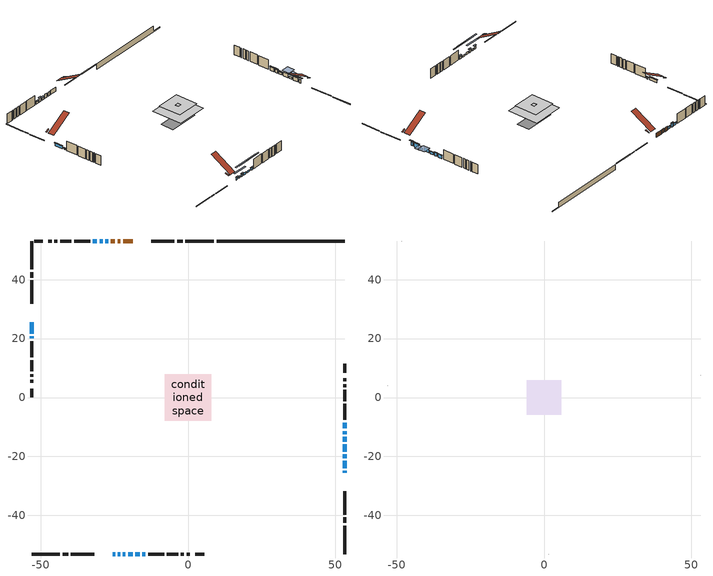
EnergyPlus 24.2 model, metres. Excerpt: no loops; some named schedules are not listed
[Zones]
conditioned space
 floor adiabatic (AdiabaticFloorConstruction): -7.85,-7.85 -7.85,7.85 7.85,7.85 7.85,-7.85 z3.81
 floor foundation (Slab1 construction): -7.58,-3.28 -7.58,3.28 7.58,3.28 7.58,-3.28 z-1.37
 wall outside (RimJoist1 construction): 8.76,53.12 -0.87,53.12 / -53.12,-53.12 -43.5,-53.12 / -53.12,53.12 -53.12,43.5 / 53.12,-53.12 53.12,-43.5 z1.37:1.67
 wall outside (RimJoist2 construction): -1.79,53.12 -3.66,53.12 / -42.57,-53.12 -40.7,-53.12 / -53.12,42.57 -53.12,40.7 / 53.12,-42.57 53.12,-40.7 z1.37:1.67
 wall outside (RimJoist3 construction): -4.59,53.12 -12.47,53.12 / -39.77,-53.12 -31.89,-53.12 / -53.12,39.77 -53.12,31.89 / 53.12,-39.77 53.12,-31.89 z1.37:1.67
 wall outside (AdiabaticWallConstruction 1): -18.82,53.12 -22.02,53.12 / -22.95,53.12 -23.88,53.12 / -24.8,53.12 -26.18,53.12 z1.37:3.4
 wall outside (AdiabaticWallConstruction): -25.54,-53.12 -24.7,-53.12 / -22.08,-53.12 -21.24,-53.12 z1.37:2.82; -53.12,25.54 -53.12,21.65 z1.37:2.67; -53.12,20.73 -53.12,20.04 z1.37:2.06; 53.12,-25.54 53.12,-24.93 z1.37:3.2; 53.12,-24 53.12,-21.49 / -29,53.12 -29.97,53.12 / 53.12,-18.41 53.12,-15.89 z1.37:3.28; -23.77,-53.12 -23.01,-53.12 z1.37:2.29; -27.11,53.12 -28.07,53.12 / -15.46,-53.12 -14.49,-53.12 z1.37:2.59; 53.12,-20.56 53.12,-19.34 z1.37:2.39; -20.32,-53.12 -18.81,-53.12 / 53.12,-14.97 53.12,-13.36 z1.37:2.46; -17.89,-53.12 -16.39,-53.12 z1.37:2.21; -30.9,53.12 -32.27,53.12 z1.37:2.36; 53.12,-12.44 53.12,-11.44 / 53.12,-10.52 53.12,-8.53 z1.37:2.97
 wall outside (Wall1 construction): -33.2,53.12 -38.65,53.12 / -13.56,-53.12 -8.11,-53.12 / -53.12,19.11 -53.12,13.65 / 53.12,-7.61 53.12,-2.15 z1.37:6.25
 wall outside (Wall2 construction): -39.58,53.12 -43.43,53.12 / -7.18,-53.12 -3.33,-53.12 / -53.12,12.72 -53.12,8.88 / 53.12,-1.22 53.12,2.62 z1.37:6.25
 wall outside (Wall3 construction): -44.36,53.12 -45.33,53.12 / -2.4,-53.12 -1.43,-53.12 / -53.12,7.95 -53.12,6.98 / 53.12,3.55 53.12,4.53 z1.37:6.25
 wall outside (Wall4 construction): -46.26,53.12 -47.37,53.12 / -0.5,-53.12 0.61,-53.12 / -53.12,6.05 -53.12,4.94 / 53.12,5.46 53.12,6.56 z1.37:6.25
 wall outside (Wall6 construction): -49.27,53.12 -52.19,53.12 / 2.51,-53.12 5.43,-53.12 / -53.12,3.03 -53.12,0.11 / 53.12,8.47 53.12,11.39 z1.37:6.25
 wall foundation (FoundationWall1 construction): 9.69,53.12,-1.37 9.69,53.12,1.37 48.78,53.12,1.37 48.78,53.12,-1.04 53.12,53.12,-1.04 53.12,53.12,-1.37
 window (WindowConstruction): -25.54,-53.12 -24.7,-53.12 z1.37:2.82
 window (WindowConstruction 7): -53.12,25.54 -53.12,21.65 z1.37:2.67
 window (WindowConstruction 8): -53.12,20.72 -53.12,20.04 z1.37:2.06
 window (WindowConstruction 13): 53.12,-25.54 53.12,-24.93 z1.37:3.2
 window (WindowConstruction 9): 53.12,-24 53.12,-21.49 z1.37:3.27
 window (WindowConstruction 10): -23.77,-53.12 -23.01,-53.12 z1.37:2.28
 window (WindowConstruction 11): -27.11,53.12 -28.07,53.12 z1.37:2.59
 window (WindowConstruction 12): -29,53.12 -29.97,53.12 z1.37:3.27
 window (WindowConstruction 17): 53.12,-20.56 53.12,-19.34 z1.37:2.38
 window (WindowConstruction 1): -22.08,-53.12 -21.24,-53.12 z1.37:2.82
 window (WindowConstruction 14): -20.31,-53.12 -18.81,-53.12 z1.37:2.46
 window (WindowConstruction 15): -17.89,-53.12 -16.39,-53.12 z1.37:2.21
 window (WindowConstruction 16): 53.12,-18.41 53.12,-15.89 z1.37:3.27
 window (WindowConstruction 2): -15.46,-53.12 -14.49,-53.12 z1.37:2.59
 window (WindowConstruction 3): -30.9,53.12 -32.27,53.12 z1.37:2.36
 window (WindowConstruction 4): 53.12,-14.97 53.12,-13.36 z1.37:2.46
 window (WindowConstruction 5): 53.12,-12.44 53.12,-11.45 z1.37:2.97
 window (WindowConstruction 6): 53.12,-10.52 53.12,-8.54 z1.37:2.97
 door (Door): -18.82,53.12 -22.02,53.12 z1.37:3.4
 door (Door 1): -22.95,53.12 -23.88,53.12 z1.37:3.4
 door (Door 2): -24.8,53.12 -26.18,53.12 z1.37:3.4
 ceiling adiabatic (AdiabaticFloorConstruction): 7.85,-7.85 7.85,7.85 -7.85,7.85 -7.85,-7.85 z3.81
attic - vented
 floor to conditioned space (Floor1 construction Reversed): -0.89,-0.89 -0.89,0.89 0.89,0.89 0.89,-0.89 z6.25
 floor to conditioned space (Floor2 construction Reversed): -5.77,-5.77 -5.77,5.77 5.77,5.77 5.77,-5.77 z6.25
 wall outside (Wall5 construction): -48.3,53.12 -48.35,53.12 / 1.54,-53.12 1.59,-53.12 / -53.12,4.01 -53.12,3.96 / 53.12,7.49 53.12,7.54 z1.37:6.25
 roof outside (Roof1 construction): -13.86,53.12,6.25 -13.86,51.42,6.96 -13.4,51.42,6.96 -13.4,53.12,6.25; -30.5,-53.12,6.25 -30.5,-51.42,6.96 -30.96,-51.42,6.96 -30.96,-53.12,6.25; -53.12,30.5,6.25 -51.42,30.5,6.96 -51.42,30.96,6.96 -53.12,30.96,6.25; 53.12,-30.5,6.25 51.42,-30.5,6.96 51.42,-30.96,6.96 53.12,-30.96,6.25
 roof outside (Roof2 construction): -17.89,53.12,6.25 -17.89,42.4,12.5 -14.79,42.4,12.5 -14.79,53.12,6.25; -26.47,-53.12,6.25 -26.47,-42.4,12.5 -29.57,-42.4,12.5 -29.57,-53.12,6.25; -53.12,26.47,6.25 -42.4,26.47,12.5 -42.4,29.57,12.5 -53.12,29.57,6.25; 53.12,-26.47,6.25 42.4,-26.47,12.5 42.4,-29.57,12.5 53.12,-29.57,6.25
shading: -24.4,-53.12 -25.84,-53.12 -25.84,-53.58 -24.4,-53.58 z3.12; -53.12,21.35 -53.12,25.84 -53.58,25.84 -53.58,21.35 z2.96; -53.12,19.74 -53.12,21.02 -53.58,21.02 -53.58,19.74 z2.35; 53.12,-24.17 53.12,-26.3 53.58,-26.3 53.58,-24.17 z3.96; 53.12,-20.88 53.12,-24.61 53.58,-24.61 53.58,-20.88 z3.88; -19.66,-53.12 -27.12,-53.12 -27.12,-53.58 -19.66,-53.58 z5.63; -28.37,53.12 -26.81,53.12 -26.81,53.58 -28.37,53.58 z2.89; -30.27,53.12 -28.7,53.12 -28.7,53.58 -30.27,53.58 z3.57; 53.12,-18.58 53.12,-21.32 56.17,-21.32 56.17,-18.58 z3.14; -20.94,-53.12 -22.38,-53.12 -22.38,-53.58 -20.94,-53.58 z3.12; -12.87,-53.12 -26.25,-53.12 -26.25,-53.58 -12.87,-53.58 z8.4; -10.45,-53.12 -23.83,-53.12 -23.83,-53.58 -10.45,-53.58 z8.15; 53.12,-15.28 53.12,-19.02 56.78,-19.02 56.78,-15.28 z3.88; -14.19,-53.12 -15.76,-53.12 -15.76,-53.58 -14.19,-53.58 z2.89; -32.57,53.12 -30.6,53.12 -30.6,53.58 -32.57,53.58 z2.66; 53.12,-13.07 53.12,-15.26 53.58,-15.26 53.58,-13.07 z2.76; 53.12,-11.15 53.12,-12.73 53.58,-12.73 53.58,-11.15 z3.27; 53.12,-8.24 53.12,-10.82 53.58,-10.82 53.58,-8.24 z3.27
[Building]
Building 1: Terrain=Suburbs
[Site:Location]
Edmonton Intl AP_AB: Latitude {deg}=53.31; Longitude {deg}=-113.58; Time Zone {hr}=-7; Elevation {m}=723; Keep Site Location Information=Yes
[Site:GroundTemperature:Shallow]
-1.56185, -3.61833, -3.78302, -2.80711, 1.11059, 5.01004, 8.39065, 10.5322, 10.7141, 8.97234, 5.67794, 1.89811
[Site:WaterMainsTemperature]
Calculation Method=Schedule; Temperature Schedule=mains temperature schedule
[Material] Roughness=Rough; Thermal Absorptance=0.9
Name | Thickness {m} | Conductivity {W/m-K} | Density {kg/m3} | Specific Heat {J/kg-K} | Solar Absorptance | Visible Absorptance
asphalt or fiberglass shingles | 0.00635 | 0.162714 | 1121.4 | 1465.45 | 0.4 | 0.4
ceiling loosefill ins | 0.254 | 0.0480833 | 16.02 | 1046.75 | 0.7 | 0.7
ceiling stud and cavity | 0.1397 | 0.114981 | 65.682 | 1177.47 | 0.7 | 0.7
ceiling stud and cavity 1 | 0.1397 | 0.112217 | 65.682 | 1177.47 | 0.7 | 0.7
concrete 4.0 in. | 0.1016 | 1.803125 | 2242.8 | 837.4 | 0.7 | 0.7
concrete 8.0 in. | 0.2032 | 1.803125 | 2242.8 | 837.4 | 0.7 | 0.7
door material | 0.04445 | 0.0451087 | 512.64 | 1214.23 | 0.7 | 0.7
exterior vertical ins | 0.0436689 | 0.029427 | 32.04 | 1214.23 | 0.7 | 0.7
floor covering | 0.0127 | 0.0433444 | 54.468 | 1339.84 | 0.6 | 0.6
floor rigid ins; wall rigid ins 1 | 0.512978 | 0.029427 | 32.04 | 1214.23 | 0.7 | 0.7
floor stud and cavity | 0.1397 | 1.75129 | 37.0049 | 1207.88 | 0.7 | 0.7
furniture material conditioned space 1 | 0.1524 | 0.115458 | 640.8 | 1214.23 | 0.6 | 0.6
gypsum board | 0.0127 | 0.160291 | 801 | 837.4 | 0.6 | 0.6
gypsum board 1 | 0.0127 | 0.160291 | 801 | 837.4 | 0.7 | 0.7
osb sheathing 0.5 in. | 0.0127 | 0.115458 | 512.64 | 1214.23 | 0.7 | 0.7
osb sheathing 0.75 in. | 0.01905 | 0.115458 | 512.64 | 1214.23 | 0.7 | 0.7
osb sheathing 2.0 in. | 0.0508 | 0.115458 | 512.64 | 1214.23 | 0.7 | 0.7
rim joist rigid ins; wall rigid ins | 0.051816 | 0.029427 | 32.04 | 1214.23 | 0.7 | 0.7
rim joist rigid ins 1 | 0.103632 | 0.029427 | 32.04 | 1214.23 | 0.7 | 0.7
rim joist stud and cavity | 0.0508 | 0.0311696 | 125.044 | 1163.47 | 0.6 | 0.6
rim joist stud and cavity 1 | 0.0508 | 0.0347766 | 125.044 | 1163.47 | 0.6 | 0.6
rim joist stud and cavity 2 | 0.0508 | 0.0217805 | 125.044 | 1163.47 | 0.6 | 0.6
wall stud and cavity | 0.1397 | 0.208789 | 139.0536 | 1170.24 | 0.7 | 0.7
wall stud and cavity 1 | 0.1397 | 0.199346 | 139.0536 | 1170.24 | 0.7 | 0.7
wall stud and cavity 2 | 0.1397 | 0.252675 | 139.0536 | 1170.24 | 0.7 | 0.7
wall stud and cavity 3 | 0.1397 | 0.178692 | 139.0536 | 1170.24 | 0.7 | 0.7
wall stud and cavity 4 | 0.0889 | 6.1454 | 50.32683 | 1063.81 | 0.6 | 0.6
wall stud and cavity 5 | 0.1397 | 0.255425 | 139.0536 | 1170.24 | 0.7 | 0.7
wall stud and cavity 6 | 0.0889 | 0.380278 | 52.3479 | 1209.89 | 0.7 | 0.7
wall stud and cavity 7 | 0.0889 | 0.391764 | 83.0341 | 1211.67 | 0.7 | 0.7
wood siding | 0.0254 | 0.102417 | 544.68 | 1172.36 | 0.4 | 0.4
wood siding 1 | 0.00254 | 0.102417 | 544.68 | 1172.36 | 0.4 | 0.4
wood siding 2; wood siding 3; wood siding 4 | 0.0254 | 0.102417 | 544.68 | 1172.36 | 0.7 | 0.7
[WindowMaterial:SimpleGlazingSystem]
Name | U-Factor {W/m2-K} | Solar Heat Gain Coefficient
WindowMaterial | 1.90838 | 0.61
WindowMaterial 1 | 2.02023 | 0.54
WindowMaterial 10 | 1.94415 | 0.58
WindowMaterial 11 | 1.90554 | 0.61
WindowMaterial 12 | 1.885096 | 0.63
WindowMaterial 13 | 1.93279 | 0.59
WindowMaterial 14 | 2.03102 | 0.54
WindowMaterial 15 | 2.063953 | 0.52
WindowMaterial 16 | 1.96005 | 0.57
WindowMaterial 2 | 2.01569 | 0.54
WindowMaterial 3 | 2.15367 | 0.46
WindowMaterial 4 | 2.0225 | 0.54
WindowMaterial 5 | 1.989 | 0.56
WindowMaterial 6 | 1.88964 | 0.62
WindowMaterial 7 | 1.975944 | 0.57
WindowMaterial 8 | 1.97822 | 0.56
WindowMaterial 9 | 1.8357 | 0.66
[Construction]
AdiabaticFloorConstruction: floor stud and cavity, floor rigid ins, osb sheathing 0.75 in., floor covering
AdiabaticWallConstruction: wood siding 3, wall rigid ins 1, wall stud and cavity 6, gypsum board
AdiabaticWallConstruction 1: wood siding 4, wall rigid ins 1, wall stud and cavity 6, gypsum board
Door; Door 1; Door 2: door material
Floor1 construction Reversed: gypsum board, ceiling stud and cavity, ceiling loosefill ins
Floor2 construction Reversed: gypsum board, ceiling stud and cavity 1, ceiling loosefill ins
FoundationWall1 construction: concrete 8.0 in., gypsum board 1
furniture construction conditioned space 1: furniture material conditioned space 1
PartitionWallConstruction: gypsum board, wall stud and cavity 7, gypsum board
RimJoist1 construction: wood siding 2, rim joist rigid ins, osb sheathing 2.0 in., rim joist stud and cavity
RimJoist2 construction: wood siding 2, rim joist rigid ins, osb sheathing 2.0 in., rim joist stud and cavity 1
RimJoist3 construction: wood siding 2, rim joist rigid ins 1, osb sheathing 2.0 in., rim joist stud and cavity 2
Roof1 construction; Roof2 construction: asphalt or fiberglass shingles
Slab1 construction: concrete 4.0 in.
Wall1 construction: wood siding, wall rigid ins, osb sheathing 0.5 in., wall stud and cavity, gypsum board
Wall2 construction: wood siding, wall rigid ins, osb sheathing 0.5 in., wall stud and cavity 1, gypsum board
Wall3 construction: wood siding, wall rigid ins, osb sheathing 0.5 in., wall stud and cavity 2, gypsum board
Wall4 construction: wood siding, wall rigid ins, osb sheathing 0.5 in., wall stud and cavity 3, gypsum board
Wall5 construction: wood siding 1, wall stud and cavity 4
Wall6 construction: wood siding, wall rigid ins, osb sheathing 0.5 in., wall stud and cavity 5, gypsum board
WindowConstruction: WindowMaterial
WindowConstruction 1: WindowMaterial 1
WindowConstruction 10: WindowMaterial 10
WindowConstruction 11: WindowMaterial 11
WindowConstruction 12: WindowMaterial 12
WindowConstruction 13: WindowMaterial 13
WindowConstruction 14: WindowMaterial 14
WindowConstruction 15: WindowMaterial 15
WindowConstruction 16; WindowConstruction 9: WindowMaterial 9
WindowConstruction 17: WindowMaterial 16
WindowConstruction 2: WindowMaterial 2
WindowConstruction 3: WindowMaterial 3
WindowConstruction 4: WindowMaterial 4
WindowConstruction 5: WindowMaterial 5
WindowConstruction 6: WindowMaterial 6
WindowConstruction 7: WindowMaterial 7
WindowConstruction 8: WindowMaterial 8
[Zone] Multiplier=1; Part of Total Floor Area=Yes
Name | Volume {m3}
attic - vented | 118.711
conditioned space | 975
[Space]
Name | Zone | Volume {m3}
attic - vented 1 | attic - vented | 118.711
conditioned space 1 | conditioned space | 975
[ZoneInfiltration:EffectiveLeakageArea]
infil attic - vented 1: Zone or Space=attic - vented 1; Schedule=Always On Discrete; Effective Air Leakage Area {cm2}=4743.65; Stack Coefficient=0.000774261; Wind Coefficient=1.88003e-05
[ZoneMixing]
whole house fan mix: Zone or Space=attic - vented; Schedule=Always On Continuous; Design Flow Rate Calculation Method=Flow/Zone; Design Flow Rate {m3/s}=0; Source Zone or Space=conditioned space
[SurfaceProperty:ExposedFoundationPerimeter]
Slab1: Exposed Perimeter Calculation Method=TotalExposedPerimeter; Total Exposed Perimeter {m}=43.434
[InternalMass] Zone or ZoneList=conditioned space; Space or SpaceList=conditioned space 1
Name | Construction | Surface Area {m2}
furniture mass conditioned space 1 | furniture construction conditioned space 1 | 138.484
partition wall mass | PartitionWallConstruction | 346.21
[Lights]
interior lighting: Zone or ZoneList or Space or SpaceList=conditioned space 1; Schedule=interior lighting schedule; Design Level Calculation Method=LightingLevel; Lighting Level {W}=343.2; Return Air Fraction=0; Fraction Radiant=0.6; Fraction Visible=0.2; Fraction Replaceable=1
[People]
occupants: Zone or ZoneList or Space or SpaceList=conditioned space 1; Number of People Schedule=occupants schedule; Number of People Calculation Method=People; Number of People=3; Fraction Radiant=0.314171; Sensible Heat Fraction=0.56303; Activity Level Schedule=occupants activity schedule; Carbon Dioxide Generation Rate {m3/s-W}=0; Enable ASHRAE 55 Comfort Warnings=No; Mean Radiant Temperature Calculation Type=EnclosureAveraged
[ElectricEquipment] Zone or ZoneList or Space or SpaceList=conditioned space 1; Design Level Calculation Method=EquipmentLevel
Name | Schedule | Design Level {W} | Fraction Latent | Fraction Radiant | Fraction Lost
clothes dryer | clothes dryer schedule | 140.772 | 0.015 | 0.081 | 0.85
clothes washer | clothes washer schedule | 32.1985 | 0.03 | 0.162 | 0.7
cooking range | cooking range schedule | 215.147 | 0.08 | 0.432 | 0.2
dishwasher | dishwasher schedule | 66.8632 | 0.3 | 0.18 | 0.4
fridge | fridge schedule | 72.9452 | 0 | 0.6 | 0
mech vent bath fan 0 | mech vent bath fan 0 schedule | 50.2 | 0 | 0 | 1
mech vent bath fan 1 | mech vent bath fan 1 schedule | 50.2 | 0 | 0 | 1
mech vent house fan | mech vent house fan schedule | 38 | 0 | 0 | 1
mech vent house fan cfis | mech vent house fan cfis schedule | 0 | 0 | 0 | 0
mech vent range fan 0 | mech vent range fan 0 schedule | 57 | 0 | 0 | 1
misc plug loads | misc plug loads schedule | 494.7 | 0.045 | 0.513 | 0.1
whole house fan | Always On Discrete | 0 | 0 | 0 | 1
[OtherEquipment] Zone or ZoneList or Space or SpaceList=conditioned space 1; Design Level Calculation Method=EquipmentLevel
Name | Fuel Type | Schedule | Design Level {W} | Fraction Latent | Fraction Radiant | Fraction Lost
clothes dryer 1 | Electricity | clothes dryer schedule | 0 | 0.015 | 0.081 | 0.85
cooking range 1 | Electricity | cooking range schedule | 0 | 0.08 | 0.432 | 0.2
general water use latent | None | general water use schedule | 62.594 | 1 | 0 | 0
general water use sensible | None | general water use schedule | -61.6891 | 0 | 0.6 | 0
mech vent house fan latent load | None | Always On Discrete | 0 | 1 | 0 | 0
mech vent house fan sensible load | None | Always On Discrete | 0 | 0 | 0 | 0
water heater energy adjustment1 | NaturalGas | Always On Discrete | 0.01 | 0 | 0 | 1
[ZoneInfiltration:DesignFlowRate] Zone or ZoneList or Space or SpaceList=conditioned space 1; Schedule=Always On Discrete; Design Flow Rate Calculation Method=Flow/Zone; Design Flow Rate {m3/s}=0
infil flow; natural vent flow; whole house fan flow
[Foundation:Kiva]
Foundation Kiva 1: Initial Indoor Air Temperature {C}=18; Wall Height Above Grade {m}=1.36998; Wall Depth Below Slab {m}=0.2032; Custom Block Material Name 1=exterior vertical ins; Custom Block Depth 1 {m}=2.74; Custom Block X Position 1 {m}=0.2159; Custom Block Z Position 1 {m}=0
[Foundation:Kiva:Settings]
Soil Conductivity {W/m-K}=0.849921; Soil Density {kg/m3}=1842.3; Soil Specific Heat {J/kg-K}=418.7; Ground Solar Absorptivity=0.9; Ground Thermal Absorptivity=0.9; Ground Surface Roughness {m}=0.03; Far-Field Width {m}=40; Deep-Ground Boundary Condition=ZeroFlux; Deep-Ground Depth {m}=40; Minimum Cell Dimension {m}=0.2; Maximum Cell Growth Coefficient=3; Simulation Timestep=Timestep
[Exterior:Lights]
exterior lighting: Schedule=exterior lighting schedule; Design Level {W}=75.6
[Schedule:Constant]
Name | Hourly Value
Always On Continuous; mech vent house fan schedule; mech vent house fan cfis schedule; Always On Discrete | 1
occupants activity schedule | 117.228
fridge schedule | 0
[Schedule:Week:Daily]
interior lighting schedule Week Rule - Jan1-Jan27: interior lighting schedule day, interior lighting schedule day, interior lighting schedule day, interior lighting schedule day, interior lighting schedule day, interior lighting schedule day, interior lighting schedule day, interior lighting schedule default day, interior lighting schedule default day, interior lighting schedule default day, interior lighting schedule default day, interior lighting schedule default day
interior lighting schedule Week Rule - Jan28-Feb3: interior lighting schedule day, interior lighting schedule day, interior lighting schedule day, interior lighting schedule day, interior lighting schedule day 1, interior lighting schedule day 1, interior lighting schedule day 1, interior lighting schedule default day, interior lighting schedule default day, interior lighting schedule default day, interior lighting schedule default day, interior lighting schedule default day
interior lighting schedule Week Rule - Feb4-Feb24: interior lighting schedule day 1, interior lighting schedule day 1, interior lighting schedule day 1, interior lighting schedule day 1, interior lighting schedule day 1, interior lighting schedule day 1, interior lighting schedule day 1, interior lighting schedule default day, interior lighting schedule default day, interior lighting schedule default day, interior lighting schedule default day, interior lighting schedule default day
interior lighting schedule Week Rule - Feb25-Mar3: interior lighting schedule day 1, interior lighting schedule day 1, interior lighting schedule day 1, interior lighting schedule day 1, interior lighting schedule day 2, interior lighting schedule day 2, interior lighting schedule day 2, interior lighting schedule default day, interior lighting schedule default day, interior lighting schedule default day, interior lighting schedule default day, interior lighting schedule default day
interior lighting schedule Week Rule - Mar4-Mar31: interior lighting schedule day 2, interior lighting schedule day 2, interior lighting schedule day 2, interior lighting schedule day 2, interior lighting schedule day 2, interior lighting schedule day 2, interior lighting schedule day 2, interior lighting schedule default day, interior lighting schedule default day, interior lighting schedule default day, interior lighting schedule default day, interior lighting schedule default day
interior lighting schedule Week Rule - Apr1-Apr28: interior lighting schedule day 3, interior lighting schedule day 3, interior lighting schedule day 3, interior lighting schedule day 3, interior lighting schedule day 3, interior lighting schedule day 3, interior lighting schedule day 3, interior lighting schedule default day, interior lighting schedule default day, interior lighting schedule default day, interior lighting schedule default day, interior lighting schedule default day
interior lighting schedule Week Rule - Apr29-May5: interior lighting schedule day 3, interior lighting schedule day 3, interior lighting schedule day 4, interior lighting schedule day 4, interior lighting schedule day 4, interior lighting schedule day 4, interior lighting schedule day 4, interior lighting schedule default day, interior lighting schedule default day, interior lighting schedule default day, interior lighting schedule default day, interior lighting schedule default day
interior lighting schedule Week Rule - May6-May26: interior lighting schedule day 4, interior lighting schedule day 4, interior lighting schedule day 4, interior lighting schedule day 4, interior lighting schedule day 4, interior lighting schedule day 4, interior lighting schedule day 4, interior lighting schedule default day, interior lighting schedule default day, interior lighting schedule default day, interior lighting schedule default day, interior lighting schedule default day
interior lighting schedule Week Rule - May27-Jun2: interior lighting schedule day 4, interior lighting schedule day 4, interior lighting schedule day 4, interior lighting schedule day 4, interior lighting schedule day 4, interior lighting schedule day 5, interior lighting schedule day 5, interior lighting schedule default day, interior lighting schedule default day, interior lighting schedule default day, interior lighting schedule default day, interior lighting schedule default day
interior lighting schedule Week Rule - Jun3-Jun30: interior lighting schedule day 5, interior lighting schedule day 5, interior lighting schedule day 5, interior lighting schedule day 5, interior lighting schedule day 5, interior lighting schedule day 5, interior lighting schedule day 5, interior lighting schedule default day, interior lighting schedule default day, interior lighting schedule default day, interior lighting schedule default day, interior lighting schedule default day
interior lighting schedule Week Rule - Jul1-Jul28: interior lighting schedule day 6, interior lighting schedule day 6, interior lighting schedule day 6, interior lighting schedule day 6, interior lighting schedule day 6, interior lighting schedule day 6, interior lighting schedule day 6, interior lighting schedule default day, interior lighting schedule default day, interior lighting schedule default day, interior lighting schedule default day, interior lighting schedule default day
interior lighting schedule Week Rule - Jul29-Aug4: interior lighting schedule day 6, interior lighting schedule day 6, interior lighting schedule day 6, interior lighting schedule day 7, interior lighting schedule day 7, interior lighting schedule day 7, interior lighting schedule day 7, interior lighting schedule default day, interior lighting schedule default day, interior lighting schedule default day, interior lighting schedule default day, interior lighting schedule default day
interior lighting schedule Week Rule - Aug5-Aug25: interior lighting schedule day 7, interior lighting schedule day 7, interior lighting schedule day 7, interior lighting schedule day 7, interior lighting schedule day 7, interior lighting schedule day 7, interior lighting schedule day 7, interior lighting schedule default day, interior lighting schedule default day, interior lighting schedule default day, interior lighting schedule default day, interior lighting schedule default day
interior lighting schedule Week Rule - Aug26-Sep1: interior lighting schedule day 7, interior lighting schedule day 7, interior lighting schedule day 7, interior lighting schedule day 7, interior lighting schedule day 7, interior lighting schedule day 7, interior lighting schedule day 8, interior lighting schedule default day, interior lighting schedule default day, interior lighting schedule default day, interior lighting schedule default day, interior lighting schedule default day
interior lighting schedule Week Rule - Sep2-Sep29: interior lighting schedule day 8, interior lighting schedule day 8, interior lighting schedule day 8, interior lighting schedule day 8, interior lighting schedule day 8, interior lighting schedule day 8, interior lighting schedule day 8, interior lighting schedule default day, interior lighting schedule default day, interior lighting schedule default day, interior lighting schedule default day, interior lighting schedule default day
interior lighting schedule Week Rule - Sep30-Oct6: interior lighting schedule day 8, interior lighting schedule day 9, interior lighting schedule day 9, interior lighting schedule day 9, interior lighting schedule day 9, interior lighting schedule day 9, interior lighting schedule day 9, interior lighting schedule default day, interior lighting schedule default day, interior lighting schedule default day, interior lighting schedule default day, interior lighting schedule default day
interior lighting schedule Week Rule - Oct7-Oct27: interior lighting schedule day 9, interior lighting schedule day 9, interior lighting schedule day 9, interior lighting schedule day 9, interior lighting schedule day 9, interior lighting schedule day 9, interior lighting schedule day 9, interior lighting schedule default day, interior lighting schedule default day, interior lighting schedule default day, interior lighting schedule default day, interior lighting schedule default day
interior lighting schedule Week Rule - Oct28-Nov3: interior lighting schedule day 9, interior lighting schedule day 9, interior lighting schedule day 9, interior lighting schedule day 9, interior lighting schedule day 10, interior lighting schedule day 10, interior lighting schedule day 10, interior lighting schedule default day, interior lighting schedule default day, interior lighting schedule default day, interior lighting schedule default day, interior lighting schedule default day
interior lighting schedule Week Rule - Nov4-Nov24: interior lighting schedule day 10, interior lighting schedule day 10, interior lighting schedule day 10, interior lighting schedule day 10, interior lighting schedule day 10, interior lighting schedule day 10, interior lighting schedule day 10, interior lighting schedule default day, interior lighting schedule default day, interior lighting schedule default day, interior lighting schedule default day, interior lighting schedule default day
interior lighting schedule Week Rule - Nov25-Dec1: interior lighting schedule day 10, interior lighting schedule day 10, interior lighting schedule day 10, interior lighting schedule day 10, interior lighting schedule day 10, interior lighting schedule day 10, interior lighting schedule day 11, interior lighting schedule default day, interior lighting schedule default day, interior lighting schedule default day, interior lighting schedule default day, interior lighting schedule default day
interior lighting schedule Week Rule - Dec2-Dec31: interior lighting schedule day 11, interior lighting schedule day 11, interior lighting schedule day 11, interior lighting schedule day 11, interior lighting schedule day 11, interior lighting schedule day 11, interior lighting schedule day 11, interior lighting schedule default day, interior lighting schedule default day, interior lighting schedule default day, interior lighting schedule default day, interior lighting schedule default day
occupants schedule Week Rule - Jan1-Dec31: occupants schedule day, occupants schedule day, occupants schedule day, occupants schedule day, occupants schedule day, occupants schedule day, occupants schedule day, occupants schedule default day, occupants schedule default day, occupants schedule default day, occupants schedule default day, occupants schedule default day
clothes dryer schedule Week Rule - Jan1-Dec31: clothes dryer schedule day, clothes dryer schedule day, clothes dryer schedule day, clothes dryer schedule day, clothes dryer schedule day, clothes dryer schedule day, clothes dryer schedule day, clothes dryer schedule default day, clothes dryer schedule default day, clothes dryer schedule default day, clothes dryer schedule default day, clothes dryer schedule default day
clothes washer schedule Week Rule - Jan1-Dec31: clothes washer schedule day, clothes washer schedule day, clothes washer schedule day, clothes washer schedule day, clothes washer schedule day, clothes washer schedule day, clothes washer schedule day, clothes washer schedule default day, clothes washer schedule default day, clothes washer schedule default day, clothes washer schedule default day, clothes washer schedule default day
cooking range schedule Week Rule - Jan1-Dec31: cooking range schedule day, cooking range schedule day, cooking range schedule day, cooking range schedule day, cooking range schedule day, cooking range schedule day, cooking range schedule day, cooking range schedule default day, cooking range schedule default day, cooking range schedule default day, cooking range schedule default day, cooking range schedule default day
dishwasher schedule Week Rule - Jan1-Dec31: dishwasher schedule day, dishwasher schedule day, dishwasher schedule day, dishwasher schedule day, dishwasher schedule day, dishwasher schedule day, dishwasher schedule day, dishwasher schedule default day, dishwasher schedule default day, dishwasher schedule default day, dishwasher schedule default day, dishwasher schedule default day
mech vent bath fan 0 schedule Week Rule - Jan1-Dec31: mech vent bath fan 0 schedule day, mech vent bath fan 0 schedule day, mech vent bath fan 0 schedule day, mech vent bath fan 0 schedule day, mech vent bath fan 0 schedule day, mech vent bath fan 0 schedule day, mech vent bath fan 0 schedule day, mech vent bath fan 0 schedule default day, mech vent bath fan 0 schedule default day, mech vent bath fan 0 schedule default day, mech vent bath fan 0 schedule default day, mech vent bath fan 0 schedule default day
mech vent bath fan 1 schedule Week Rule - Jan1-Dec31: mech vent bath fan 1 schedule day, mech vent bath fan 1 schedule day, mech vent bath fan 1 schedule day, mech vent bath fan 1 schedule day, mech vent bath fan 1 schedule day, mech vent bath fan 1 schedule day, mech vent bath fan 1 schedule day, mech vent bath fan 1 schedule default day, mech vent bath fan 1 schedule default day, mech vent bath fan 1 schedule default day, mech vent bath fan 1 schedule default day, mech vent bath fan 1 schedule default day
mech vent range fan 0 schedule Week Rule - Jan1-Dec31: mech vent range fan 0 schedule day, mech vent range fan 0 schedule day, mech vent range fan 0 schedule day, mech vent range fan 0 schedule day, mech vent range fan 0 schedule day, mech vent range fan 0 schedule day, mech vent range fan 0 schedule day, mech vent range fan 0 schedule default day, mech vent range fan 0 schedule default day, mech vent range fan 0 schedule default day, mech vent range fan 0 schedule default day, mech vent range fan 0 schedule default day
misc plug loads schedule Week Rule - Jan1-Dec31: misc plug loads schedule day, misc plug loads schedule day, misc plug loads schedule day, misc plug loads schedule day, misc plug loads schedule day, misc plug loads schedule day, misc plug loads schedule day, misc plug loads schedule default day, misc plug loads schedule default day, misc plug loads schedule default day, misc plug loads schedule default day, misc plug loads schedule default day
general water use schedule Week Rule - Jan1-Dec31: general water use schedule day, general water use schedule day, general water use schedule day, general water use schedule day, general water use schedule day, general water use schedule day, general water use schedule day, general water use schedule default day, general water use schedule default day, general water use schedule default day, general water use schedule default day, general water use schedule default day
exterior lighting schedule Week Rule - Jan1-Jan27: exterior lighting schedule day, exterior lighting schedule day, exterior lighting schedule day, exterior lighting schedule day, exterior lighting schedule day, exterior lighting schedule day, exterior lighting schedule day, exterior lighting schedule default day, exterior lighting schedule default day, exterior lighting schedule default day, exterior lighting schedule default day, exterior lighting schedule default day
exterior lighting schedule Week Rule - Jan28-Feb3: exterior lighting schedule day, exterior lighting schedule day, exterior lighting schedule day, exterior lighting schedule day, exterior lighting schedule day 1, exterior lighting schedule day 1, exterior lighting schedule day 1, exterior lighting schedule default day, exterior lighting schedule default day, exterior lighting schedule default day, exterior lighting schedule default day, exterior lighting schedule default day
[Schedule:Year]
interior lighting schedule: interior lighting schedule Week Rule - Jan1-Jan27, 1, 1, 1, 27, interior lighting schedule Week Rule - Jan28-Feb3, 1, 28, 2, 3, interior lighting schedule Week Rule - Feb4-Feb24, 2, 4, 2, 24, interior lighting schedule Week Rule - Feb25-Mar3, 2, 25, 3, 3, interior lighting schedule Week Rule - Mar4-Mar31, 3, 4, 3, 31, interior lighting schedule Week Rule - Apr1-Apr28, 4, 1, 4, 28, interior lighting schedule Week Rule - Apr29-May5, 4, 29, 5, 5, interior lighting schedule Week Rule - May6-May26, 5, 6, 5, 26, interior lighting schedule Week Rule - May27-Jun2, 5, 27, 6, 2, interior lighting schedule Week Rule - Jun3-Jun30, 6, 3, 6, 30, interior lighting schedule Week Rule - Jul1-Jul28, 7, 1, 7, 28, interior lighting schedule Week Rule - Jul29-Aug4, 7, 29, 8, 4, interior lighting schedule Week Rule - Aug5-Aug25, 8, 5, 8, 25, interior lighting schedule Week Rule - Aug26-Sep1, 8, 26, 9, 1, interior lighting schedule Week Rule - Sep2-Sep29, 9, 2, 9, 29, interior lighting schedule Week Rule - Sep30-Oct6, 9, 30, 10, 6, interior lighting schedule Week Rule - Oct7-Oct27, 10, 7, 10, 27, interior lighting schedule Week Rule - Oct28-Nov3, 10, 28, 11, 3, interior lighting schedule Week Rule - Nov4-Nov24, 11, 4, 11, 24, interior lighting schedule Week Rule - Nov25-Dec1, 11, 25, 12, 1, interior lighting schedule Week Rule - Dec2-Dec31, 12, 2, 12, 31
occupants schedule: occupants schedule Week Rule - Jan1-Dec31, 1, 1, 12, 31
clothes dryer schedule: clothes dryer schedule Week Rule - Jan1-Dec31, 1, 1, 12, 31
clothes washer schedule: clothes washer schedule Week Rule - Jan1-Dec31, 1, 1, 12, 31
cooking range schedule: cooking range schedule Week Rule - Jan1-Dec31, 1, 1, 12, 31
dishwasher schedule: dishwasher schedule Week Rule - Jan1-Dec31, 1, 1, 12, 31
mech vent bath fan 0 schedule: mech vent bath fan 0 schedule Week Rule - Jan1-Dec31, 1, 1, 12, 31
mech vent bath fan 1 schedule: mech vent bath fan 1 schedule Week Rule - Jan1-Dec31, 1, 1, 12, 31
mech vent range fan 0 schedule: mech vent range fan 0 schedule Week Rule - Jan1-Dec31, 1, 1, 12, 31
misc plug loads schedule: misc plug loads schedule Week Rule - Jan1-Dec31, 1, 1, 12, 31
general water use schedule: general water use schedule Week Rule - Jan1-Dec31, 1, 1, 12, 31
exterior lighting schedule: exterior lighting schedule Week Rule - Jan1-Jan27, 1, 1, 1, 27, exterior lighting schedule Week Rule - Jan28-Feb3, 1, 28, 2, 3, exterior lighting schedule Week Rule - Feb4-Feb24, 2, 4, 2, 24, exterior lighting schedule Week Rule - Feb25-Mar3, 2, 25, 3, 3, exterior lighting schedule Week Rule - Mar4-Mar31, 3, 4, 3, 31, exterior lighting schedule Week Rule - Apr1-Apr28, 4, 1, 4, 28, exterior lighting schedule Week Rule - Apr29-May5, 4, 29, 5, 5, exterior lighting schedule Week Rule - May6-May26, 5, 6, 5, 26, exterior lighting schedule Week Rule - May27-Jun2, 5, 27, 6, 2, exterior lighting schedule Week Rule - Jun3-Jun30, 6, 3, 6, 30, exterior lighting schedule Week Rule - Jul1-Jul28, 7, 1, 7, 28, exterior lighting schedule Week Rule - Jul29-Aug4, 7, 29, 8, 4, exterior lighting schedule Week Rule - Aug5-Aug25, 8, 5, 8, 25, exterior lighting schedule Week Rule - Aug26-Sep1, 8, 26, 9, 1, exterior lighting schedule Week Rule - Sep2-Sep29, 9, 2, 9, 29, exterior lighting schedule Week Rule - Sep30-Oct6, 9, 30, 10, 6, exterior lighting schedule Week Rule - Oct7-Oct27, 10, 7, 10, 27, exterior lighting schedule Week Rule - Oct28-Nov3, 10, 28, 11, 3, exterior lighting schedule Week Rule - Nov4-Nov24, 11, 4, 11, 24, exterior lighting schedule Week Rule - Nov25-Dec1, 11, 25, 12, 1, exterior lighting schedule Week Rule - Dec2-Dec31, 12, 2, 12, 31
[Schedule:Compact]
mains temperature schedule: Through: 01/01, For: AllDays, Until: 24:00, 3.97167, Through: 01/02, For: AllDays, Until: 24:00, 3.90778, Through: 01/03, For: AllDays, Until: 24:00, 3.84556, Through: 01/04, For: AllDays, Until: 24:00, 3.78389, Through: 01/05, For: AllDays, Until: 24:00, 3.72278, Through: 01/06, For: AllDays, Until: 24:00, 3.66278, Through: 01/07, For: AllDays, Until: 24:00, 3.60389, Through: 01/08, For: AllDays, Until: 24:00, 3.54556, Through: 01/09, For: AllDays, Until: 24:00, 3.48833, Through: 01/10, For: AllDays, Until: 24:00, 3.43167, Through: 01/11, For: AllDays, Until: 24:00, 3.37611, Through: 01/12, For: AllDays, Until: 24:00, 3.32167, Through: 01/13, For: AllDays, Until: 24:00, 3.26833, Through: 01/14, For: AllDays, Until: 24:00, 3.21556, Through: 01/15, For: AllDays, Until: 24:00, 3.16444, Through: 01/16, For: AllDays, Until: 24:00, 3.11389, Through: 01/17, For: AllDays, Until: 24:00, 3.06444, Through: 01/18, For: AllDays, Until: 24:00, 3.01611, Through: 01/19, For: AllDays, Until: 24:00, 2.96889, Through: 01/20, For: AllDays, Until: 24:00, 2.92278, Through: 01/21, For: AllDays, Until: 24:00, 2.87722, Through: 01/22, For: AllDays, Until: 24:00, 2.83333, Through: 01/23, For: AllDays, Until: 24:00, 2.79056, Through: 01/24, For: AllDays, Until: 24:00, 2.74889, Through: 01/25, For: AllDays, Until: 24:00, 2.70833, Through: 01/26, For: AllDays, Until: 24:00, 2.66889, Through: 01/27, For: AllDays, Until: 24:00, 2.63056, Through: 01/28, For: AllDays, Until: 24:00, 2.59333, Through: 01/29, For: AllDays, Until: 24:00, 2.55778, Through: 01/30, For: AllDays, Until: 24:00, 2.52278, Through: 01/31, For: AllDays, Until: 24:00, 2.48944, Through: 02/01, For: AllDays, Until: 24:00, 2.45722, Through: 02/02, For: AllDays, Until: 24:00, 2.42611, Through: 02/03, For: AllDays, Until: 24:00, 2.39667, Through: 02/04, For: AllDays, Until: 24:00, 2.36833, Through: 02/05, For: AllDays, Until: 24:00, 2.34111, Through: 02/06, For: AllDays, Until: 24:00, 2.315, Through: 02/07, For: AllDays, Until: 24:00, 2.29056, Through: 02/08, For: AllDays, Until: 24:00, 2.26722, Through: 02/09, For: AllDays, Until: 24:00, 2.245, Through: 02/10, For: AllDays, Until: 24:00, 2.22444, Through: 02/11, For: AllDays, Until: 24:00, 2.20444, Through: 02/12, For: AllDays, Until: 24:00, 2.18667, Through: 02/13, For: AllDays, Until: 24:00, 2.17, Through: 02/14, For: AllDays, Until: 24:00, 2.15444, Through: 02/15, For: AllDays, Until: 24:00, 2.14, Through: 02/16, For: AllDays, Until: 24:00, 2.12722, Through: 02/17, For: AllDays, Until: 24:00, 2.11556, Through: 02/18, For: AllDays, Until: 24:00, 2.10556, Through: 02/19, For: AllDays, Until: 24:00, 2.09667, Through: 02/20, For: AllDays, Until: 24:00, 2.08889, Through: 02/21, For: AllDays, Until: 24:00, 2.08278, Through: 02/22, For: AllDays, Until: 24:00, 2.07833, Through: 02/23, For: AllDays, Until: 24:00, 2.07444, Through: 02/24, For: AllDays, Until: 24:00, 2.07278, Through: 02/25, For: AllDays, Until: 24:00, 2.07167, Through: 02/26, For: AllDays, Until: 24:00, 2.07222, Through: 02/27, For: AllDays, Until: 24:00, 2.07444, Through: 02/28, For: AllDays, Until: 24:00, 2.07778, Through: 03/01, For: AllDays, Until: 24:00, 2.08222, Through: 03/02, For: AllDays, Until: 24:00, 2.08833, Through: 03/03, For: AllDays, Until: 24:00, 2.09556, Through: 03/04, For: AllDays, Until: 24:00, 2.10444, Through: 03/05, For: AllDays, Until: 24:00, 2.11444, Through: 03/06, For: AllDays, Until: 24:00, 2.12556, Through: 03/07, For: AllDays, Until: 24:00, 2.13833, Through: 03/08, For: AllDays, Until: 24:00, 2.15278, Through: 03/09, For: AllDays, Until: 24:00, 2.16778, Through: 03/10, For: AllDays, Until: 24:00, 2.18444, Through: 03/11, For: AllDays, Until: 24:00, 2.20278, Through: 03/12, For: AllDays, Until: 24:00, 2.22167, Through: 03/13, For: AllDays, Until: 24:00, 2.24278, Through: 03/14, For: AllDays, Until: 24:00, 2.26444, Through: 03/15, For: AllDays, Until: 24:00, 2.28778, Through: 03/16, For: AllDays, Until: 24:00, 2.31222, Through: 03/17, For: AllDays, Until: 24:00, 2.33778, Through: 03/18, For: AllDays, Until: 24:00, 2.365, Through: 03/19, For: AllDays, Until: 24:00, 2.39333, Through: 03/20, For: AllDays, Until: 24:00, 2.42278, Through: 03/21, For: AllDays, Until: 24:00, 2.45389, Through: 03/22, For: AllDays, Until: 24:00, 2.48611, Through: 03/23, For: AllDays, Until: 24:00, 2.51889, Through: 03/24, For: AllDays, Until: 24:00, 2.55389, Through: 03/25, For: AllDays, Until: 24:00, 2.58944, Through: 03/26, For: AllDays, Until: 24:00, 2.62611, Through: 03/27, For: AllDays, Until: 24:00, 2.66444, Through: 03/28, For: AllDays, Until: 24:00, 2.70389, Through: 03/29, For: AllDays, Until: 24:00, 2.74389, Through: 03/30, For: AllDays, Until: 24:00, 2.78556, Through: 03/31, For: AllDays, Until: 24:00, 2.82833, Through: 04/01, For: AllDays, Until: 24:00, 2.87222, Through: 04/02, For: AllDays, Until: 24:00, 2.91722, Through: 04/03, For: AllDays, Until: 24:00, 2.96333, Through: 04/04, For: AllDays, Until: 24:00, 3.01056, Through: 04/05, For: AllDays, Until: 24:00, 3.05889, Through: 04/06, For: AllDays, Until: 24:00, 3.10833, Through: 04/07, For: AllDays, Until: 24:00, 3.15833, Through: 04/08, For: AllDays, Until: 24:00, 3.21, Through: 04/09, For: AllDays, Until: 24:00, 3.26222, Through: 04/10, For: AllDays, Until: 24:00, 3.31556, Through: 04/11, For: AllDays, Until: 24:00, 3.37, Through: 04/12, For: AllDays, Until: 24:00, 3.42556, Through: 04/13, For: AllDays, Until: 24:00, 3.48167, Through: 04/14, For: AllDays, Until: 24:00, 3.53889, Through: 04/15, For: AllDays, Until: 24:00, 3.59722, Through: 04/16, For: AllDays, Until: 24:00, 3.65611, Through: 04/17, For: AllDays, Until: 24:00, 3.71611, Through: 04/18, For: AllDays, Until: 24:00, 3.77667, Through: 04/19, For: AllDays, Until: 24:00, 3.83833, Through: 04/20, For: AllDays, Until: 24:00, 3.90111, Through: 04/21, For: AllDays, Until: 24:00, 3.96444, Through: 04/22, For: AllDays, Until: 24:00, 4.02833, Through: 04/23, For: AllDays, Until: 24:00, 4.09333, Through: 04/24, For: AllDays, Until: 24:00, 4.15889, Through: 04/25, For: AllDays, Until: 24:00, 4.225, Through: 04/26, For: AllDays, Until: 24:00, 4.29222, Through: 04/27, For: AllDays, Until: 24:00, 4.36, Through: 04/28, For: AllDays, Until: 24:00, 4.42833, Through: 04/29, For: AllDays, Until: 24:00, 4.49722, Through: 04/30, For: AllDays, Until: 24:00, 4.56667, Through: 05/01, For: AllDays, Until: 24:00, 4.63722, Through: 05/02, For: AllDays, Until: 24:00, 4.70833, Through: 05/03, For: AllDays, Until: 24:00, 4.77944, Through: 05/04, For: AllDays, Until: 24:00, 4.85167, Through: 05/05, For: AllDays, Until: 24:00, 4.92389, Through: 05/06, For: AllDays, Until: 24:00, 4.99722, Through: 05/07, For: AllDays, Until: 24:00, 5.07056, Through: 05/08, For: AllDays, Until: 24:00, 5.145, Through: 05/09, For: AllDays, Until: 24:00, 5.21944, Through: 05/10, For: AllDays, Until: 24:00, 5.29389, Through: 05/11, For: AllDays, Until: 24:00, 5.36944, Through: 05/12, For: AllDays, Until: 24:00, 5.445, Through: 05/13, For: AllDays, Until: 24:00, 5.52111, Through: 05/14, For: AllDays, Until: 24:00, 5.59722, Through: 05/15, For: AllDays, Until: 24:00, 5.67389, Through: 05/16, For: AllDays, Until: 24:00, 5.75056, Through: 05/17, For: AllDays, Until: 24:00, 5.82778, Through: 05/18, For: AllDays, Until: 24:00, 5.90556, Through: 05/19, For: AllDays, Until: 24:00, 5.98278, Through: 05/20, For: AllDays, Until: 24:00, 6.06056, Through: 05/21, For: AllDays, Until: 24:00, 6.13889, Through: 05/22, For: AllDays, Until: 24:00, 6.21667, Through: 05/23, For: AllDays, Until: 24:00, 6.295, Through: 05/24, For: AllDays, Until: 24:00, 6.37333, Through: 05/25, For: AllDays, Until: 24:00, 6.45222, Through: 05/26, For: AllDays, Until: 24:00, 6.53056, Through: 05/27, For: AllDays, Until: 24:00, 6.60889, Through: 05/28, For: AllDays, Until: 24:00, 6.68778, Through: 05/29, For: AllDays, Until: 24:00, 6.76611, Through: 05/30, For: AllDays, Until: 24:00, 6.84444, Through: 05/31, For: AllDays, Until: 24:00, 6.92278, Through: 06/01, For: AllDays, Until: 24:00, 7.00111, Through: 06/02, For: AllDays, Until: 24:00, 7.07944, Through: 06/03, For: AllDays, Until: 24:00, 7.15778, Through: 06/04, For: AllDays, Until: 24:00, 7.23556, Through: 06/05, For: AllDays, Until: 24:00, 7.31333, Through: 06/06, For: AllDays, Until: 24:00, 7.39056, Through: 06/07, For: AllDays, Until: 24:00, 7.46833, Through: 06/08, For: AllDays, Until: 24:00, 7.545, Through: 06/09, For: AllDays, Until: 24:00, 7.62222, Through: 06/10, For: AllDays, Until: 24:00, 7.69833, Through: 06/11, For: AllDays, Until: 24:00, 7.775, Through: 06/12, For: AllDays, Until: 24:00, 7.85056, Through: 06/13, For: AllDays, Until: 24:00, 7.92611, Through: 06/14, For: AllDays, Until: 24:00, 8.00111, Through: 06/15, For: AllDays, Until: 24:00, 8.07611, Through: 06/16, For: AllDays, Until: 24:00, 8.15056, Through: 06/17, For: AllDays, Until: 24:00, 8.22389, Through: 06/18, For: AllDays, Until: 24:00, 8.29778, Through: 06/19, For: AllDays, Until: 24:00, 8.37056, Through: 06/20, For: AllDays, Until: 24:00, 8.44278, Through: 06/21, For: AllDays, Until: 24:00, 8.51444, Through: 06/22, For: AllDays, Until: 24:00, 8.58611, Through: 06/23, For: AllDays, Until: 24:00, 8.65667, Through: 06/24, For: AllDays, Until: 24:00, 8.72667, Through: 06/25, For: AllDays, Until: 24:00, 8.79611, Through: 06/26, For: AllDays, Until: 24:00, 8.865, Through: 06/27, For: AllDays, Until: 24:00, 8.93333, Through: 06/28, For: AllDays, Until: 24:00, 9.00056, Through: 06/29, For: AllDays, Until: 24:00, 9.06778, Through: 06/30, For: AllDays, Until: 24:00, 9.13333, Through: 07/01, For: AllDays, Until: 24:00, 9.19889, Through: 07/02, For: AllDays, Until: 24:00, 9.26333, Through: 07/03, For: AllDays, Until: 24:00, 9.32722, Through: 07/04, For: AllDays, Until: 24:00, 9.39056, Through: 07/05, For: AllDays, Until: 24:00, 9.45278, Through: 07/06, For: AllDays, Until: 24:00, 9.51389, Through: 07/07, For: AllDays, Until: 24:00, 9.57444, Through: 07/08, For: AllDays, Until: 24:00, 9.63389, Through: 07/09, For: AllDays, Until: 24:00, 9.69278, Through: 07/10, For: AllDays, Until: 24:00, 9.75056, Through: 07/11, For: AllDays, Until: 24:00, 9.80778, Through: 07/12, For: AllDays, Until: 24:00, 9.86333, Through: 07/13, For: AllDays, Until: 24:00, 9.91833, Through: 07/14, For: AllDays, Until: 24:00, 9.97278, Through: 07/15, For: AllDays, Until: 24:00, 10.0256, Through: 07/16, For: AllDays, Until: 24:00, 10.0778, Through: 07/17, For: AllDays, Until: 24:00, 10.1289, Through: 07/18, For: AllDays, Until: 24:00, 10.1789, Through: 07/19, For: AllDays, Until: 24:00, 10.2278, Through: 07/20, For: AllDays, Until: 24:00, 10.2756, Through: 07/21, For: AllDays, Until: 24:00, 10.3222, Through: 07/22, For: AllDays, Until: 24:00, 10.3683, Through: 07/23, For: AllDays, Until: 24:00, 10.4128, Through: 07/24, For: AllDays, Until: 24:00, 10.4561, Through: 07/25, For: AllDays, Until: 24:00, 10.4989, Through: 07/26, For: AllDays, Until: 24:00, 10.54, Through: 07/27, For: AllDays, Until: 24:00, 10.58, Through: 07/28, For: AllDays, Until: 24:00, 10.6189, Through: 07/29, For: AllDays, Until: 24:00, 10.6567, Through: 07/30, For: AllDays, Until: 24:00, 10.6928, Through: 07/31, For: AllDays, Until: 24:00, 10.7283, Through: 08/01, For: AllDays, Until: 24:00, 10.7622, Through: 08/02, For: AllDays, Until: 24:00, 10.7956, Through: 08/03, For: AllDays, Until: 24:00, 10.8272, Through: 08/04, For: AllDays, Until: 24:00, 10.8572, Through: 08/05, For: AllDays, Until: 24:00, 10.8867, Through: 08/06, For: AllDays, Until: 24:00, 10.9144, Through: 08/07, For: AllDays, Until: 24:00, 10.9411, Through: 08/08, For: AllDays, Until: 24:00, 10.9667, Through: 08/09, For: AllDays, Until: 24:00, 10.9906, Through: 08/10, For: AllDays, Until: 24:00, 11.0133, Through: 08/11, For: AllDays, Until: 24:00, 11.035, Through: 08/12, For: AllDays, Until: 24:00, 11.055, Through: 08/13, For: AllDays, Until: 24:00, 11.0739, Through: 08/14, For: AllDays, Until: 24:00, 11.0917, Through: 08/15, For: AllDays, Until: 24:00, 11.1078, Through: 08/16, For: AllDays, Until: 24:00, 11.1228, Through: 08/17, For: AllDays, Until: 24:00, 11.1361, Through: 08/18, For: AllDays, Until: 24:00, 11.1483, Through: 08/19, For: AllDays, Until: 24:00, 11.1594, Through: 08/20, For: AllDays, Until: 24:00, 11.1689, Through: 08/21, For: AllDays, Until: 24:00, 11.1772, Through: 08/22, For: AllDays, Until: 24:00, 11.1844, Through: 08/23, For: AllDays, Until: 24:00, 11.19, Through: 08/24, For: AllDays, Until: 24:00, 11.1939, Through: 08/25, For: AllDays, Until: 24:00, 11.1967, Through: 08/26, For: AllDays, Until: 24:00, 11.1983, Through: 08/27, For: AllDays, Until: 24:00, 11.1983, Through: 08/28, For: AllDays, Until: 24:00, 11.1972, Through: 08/29, For: AllDays, Until: 24:00, 11.195, Through: 08/30, For: AllDays, Until: 24:00, 11.1911, Through: 08/31, For: AllDays, Until: 24:00, 11.1856, Through: 09/01, For: AllDays, Until: 24:00, 11.1789, Through: 09/02, For: AllDays, Until: 24:00, 11.1711, Through: 09/03, For: AllDays, Until: 24:00, 11.1617, Through: 09/04, For: AllDays, Until: 24:00, 11.1511, Through: 09/05, For: AllDays, Until: 24:00, 11.1394, Through: 09/06, For: AllDays, Until: 24:00, 11.1261, Through: 09/07, For: AllDays, Until: 24:00, 11.1111, Through: 09/08, For: AllDays, Until: 24:00, 11.0956, Through: 09/09, For: AllDays, Until: 24:00, 11.0778, Through: 09/10, For: AllDays, Until: 24:00, 11.0594, Through: 09/11, For: AllDays, Until: 24:00, 11.0394, Through: 09/12, For: AllDays, Until: 24:00, 11.0183, Through: 09/13, For: AllDays, Until: 24:00, 10.9961, Through: 09/14, For: AllDays, Until: 24:00, 10.9722, Through: 09/15, For: AllDays, Until: 24:00, 10.9472, Through: 09/16, For: AllDays, Until: 24:00, 10.9206, Through: 09/17, For: AllDays, Until: 24:00, 10.8928, Through: 09/18, For: AllDays, Until: 24:00, 10.8639, Through: 09/19, For: AllDays, Until: 24:00, 10.8339, Through: 09/20, For: AllDays, Until: 24:00, 10.8028, Through: 09/21, For: AllDays, Until: 24:00, 10.77, Through: 09/22, For: AllDays, Until: 24:00, 10.7361, Through: 09/23, For: AllDays, Until: 24:00, 10.7011, Through: 09/24, For: AllDays, Until: 24:00, 10.665, Through: 09/25, For: AllDays, Until: 24:00, 10.6272, Through: 09/26, For: AllDays, Until: 24:00, 10.5889, Through: 09/27, For: AllDays, Until: 24:00, 10.5489, Through: 09/28, For: AllDays, Until: 24:00, 10.5078, Through: 09/29, For: AllDays, Until: 24:00, 10.4661, Through: 09/30, For: AllDays, Until: 24:00, 10.4228, Through: 10/01, For: AllDays, Until: 24:00, 10.3783, Through: 10/02, For: AllDays, Until: 24:00, 10.3328, Through: 10/03, For: AllDays, Until: 24:00, 10.2861, Through: 10/04, For: AllDays, Until: 24:00, 10.2383, Through: 10/05, For: AllDays, Until: 24:00, 10.19, Through: 10/06, For: AllDays, Until: 24:00, 10.14, Through: 10/07, For: AllDays, Until: 24:00, 10.0894, Through: 10/08, For: AllDays, Until: 24:00, 10.0372, Through: 10/09, For: AllDays, Until: 24:00, 9.98444, Through: 10/10, For: AllDays, Until: 24:00, 9.93056, Through: 10/11, For: AllDays, Until: 24:00, 9.87611, Through: 10/12, For: AllDays, Until: 24:00, 9.82, Through: 10/13, For: AllDays, Until: 24:00, 9.76333, Through: 10/14, For: AllDays, Until: 24:00, 9.70611, Through: 10/15, For: AllDays, Until: 24:00, 9.64722, Through: 10/16, For: AllDays, Until: 24:00, 9.58778, Through: 10/17, For: AllDays, Until: 24:00, 9.52778, Through: 10/18, For: AllDays, Until: 24:00, 9.46667, Through: 10/19, For: AllDays, Until: 24:00, 9.40444, Through: 10/20, For: AllDays, Until: 24:00, 9.34167, Through: 10/21, For: AllDays, Until: 24:00, 9.27778, Through: 10/22, For: AllDays, Until: 24:00, 9.21333, Through: 10/23, For: AllDays, Until: 24:00, 9.14833, Through: 10/24, For: AllDays, Until: 24:00, 9.08222, Through: 10/25, For: AllDays, Until: 24:00, 9.01556, Through: 10/26, For: AllDays, Until: 24:00, 8.94833, Through: 10/27, For: AllDays, Until: 24:00, 8.88056, Through: 10/28, For: AllDays, Until: 24:00, 8.81167, Through: 10/29, For: AllDays, Until: 24:00, 8.74222, Through: 10/30, For: AllDays, Until: 24:00, 8.67222, Through: 10/31, For: AllDays, Until: 24:00, 8.60167, Through: 11/01, For: AllDays, Until: 24:00, 8.53056, Through: 11/02, For: AllDays, Until: 24:00, 8.45889, Through: 11/03, For: AllDays, Until: 24:00, 8.38667, Through: 11/04, For: AllDays, Until: 24:00, 8.31389, Through: 11/05, For: AllDays, Until: 24:00, 8.24056, Through: 11/06, For: AllDays, Until: 24:00, 8.16667, Through: 11/07, For: AllDays, Until: 24:00, 8.09278, Through: 11/08, For: AllDays, Until: 24:00, 8.01833, Through: 11/09, For: AllDays, Until: 24:00, 7.94278, Through: 11/10, For: AllDays, Until: 24:00, 7.86778, Through: 11/11, For: AllDays, Until: 24:00, 7.79167, Through: 11/12, For: AllDays, Until: 24:00, 7.71556, Through: 11/13, For: AllDays, Until: 24:00, 7.63944, Through: 11/14, For: AllDays, Until: 24:00, 7.56222, Through: 11/15, For: AllDays, Until: 24:00, 7.48556, Through: 11/16, For: AllDays, Until: 24:00, 7.40833, Through: 11/17, For: AllDays, Until: 24:00, 7.33056, Through: 11/18, For: AllDays, Until: 24:00, 7.25278, Through: 11/19, For: AllDays, Until: 24:00, 7.175, Through: 11/20, For: AllDays, Until: 24:00, 7.09722, Through: 11/21, For: AllDays, Until: 24:00, 7.01889, Through: 11/22, For: AllDays, Until: 24:00, 6.94056, Through: 11/23, For: AllDays, Until: 24:00, 6.86222, Through: 11/24, For: AllDays, Until: 24:00, 6.78389, Through: 11/25, For: AllDays, Until: 24:00, 6.705, Through: 11/26, For: AllDays, Until: 24:00, 6.62667, Through: 11/27, For: AllDays, Until: 24:00, 6.54833, Through: 11/28, For: AllDays, Until: 24:00, 6.46944, Through: 11/29, For: AllDays, Until: 24:00, 6.39111, Through: 11/30, For: AllDays, Until: 24:00, 6.31278, Through: 12/01, For: AllDays, Until: 24:00, 6.23444, Through: 12/02, For: AllDays, Until: 24:00, 6.15611, Through: 12/03, For: AllDays, Until: 24:00, 6.07833, Through: 12/04, For: AllDays, Until: 24:00, 6.00056, Through: 12/05, For: AllDays, Until: 24:00, 5.92278, Through: 12/06, For: AllDays, Until: 24:00, 5.84556, Through: 12/07, For: AllDays, Until: 24:00, 5.76833, Through: 12/08, For: AllDays, Until: 24:00, 5.69111, Through: 12/09, For: AllDays, Until: 24:00, 5.61444, Through: 12/10, For: AllDays, Until: 24:00, 5.53778, Through: 12/11, For: AllDays, Until: 24:00, 5.46222, Through: 12/12, For: AllDays, Until: 24:00, 5.38611, Through: 12/13, For: AllDays, Until: 24:00, 5.31111, Through: 12/14, For: AllDays, Until: 24:00, 5.23611, Through: 12/15, For: AllDays, Until: 24:00, 5.16167, Through: 12/16, For: AllDays, Until: 24:00, 5.08722, Through: 12/17, For: AllDays, Until: 24:00, 5.01389, Through: 12/18, For: AllDays, Until: 24:00, 4.94056, Through: 12/19, For: AllDays, Until: 24:00, 4.86778, Through: 12/20, For: AllDays, Until: 24:00, 4.79556, Through: 12/21, For: AllDays, Until: 24:00, 4.72389, Through: 12/22, For: AllDays, Until: 24:00, 4.65333, Through: 12/23, For: AllDays, Until: 24:00, 4.58278, Through: 12/24, For: AllDays, Until: 24:00, 4.51278, Through: 12/25, For: AllDays, Until: 24:00, 4.44389, Through: 12/26, For: AllDays, Until: 24:00, 4.375, Through: 12/27, For: AllDays, Until: 24:00, 4.30722, Through: 12/28, For: AllDays, Until: 24:00, 4.24, Through: 12/29, For: AllDays, Until: 24:00, 4.17333, Through: 12/30, For: AllDays, Until: 24:00, 4.10778, Through: 12/31, For: AllDays, Until: 24:00, 4.04278
